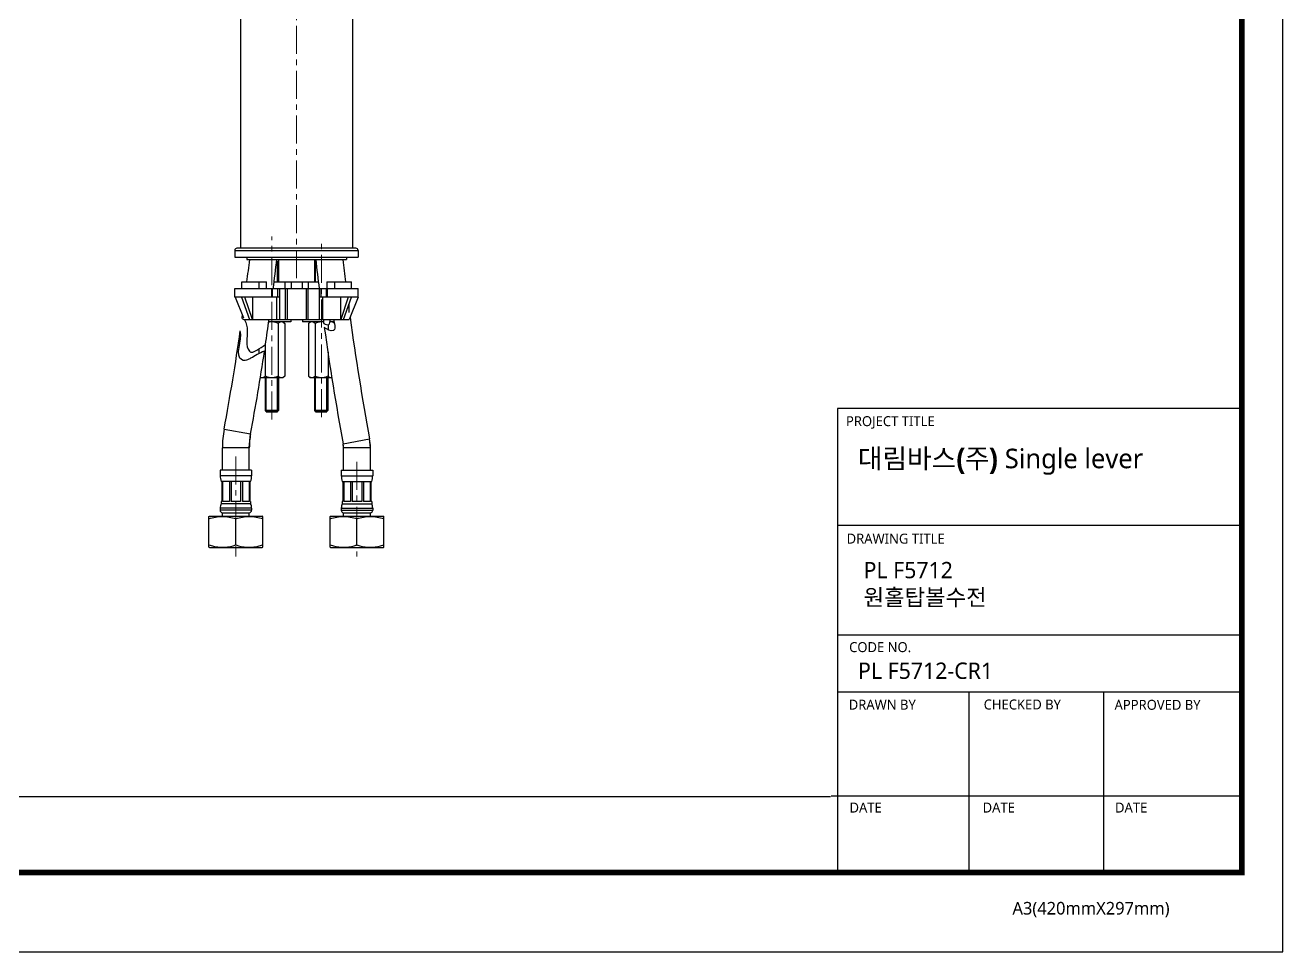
# Model space of a CAD drawing. Extents: x 0 to 1128, y 0 to 827.
# Drawn here: x 568 to 1128, y 0 to 413 of the extents above; entities that cross this region are included whole.
import ezdxf

# ---------------------------------------------------------------- set-up
doc = ezdxf.new("R2010")
doc.units = 0
doc.header["$LTSCALE"] = 10
doc.header["$MEASUREMENT"] = 0
doc.linetypes.add('CENTER', pattern=[2, 1.25, -0.25, 0.25, -0.25])
doc.layers.get('0').update_dxf_attribs({"linetype": 'CONTINUOUS'})
doc.layers.add('BODY', color=7, linetype='CONTINUOUS')
doc.layers.add('DEF_LAYER_ASSEM_MEMBER', color=7, linetype='CONTINUOUS')
doc.styles.add('Daelim Dimension', font='')
doc.styles.get('Daelim Dimension').set_extended_font_data('NanumGothic')

msp = doc.modelspace()

# ---------------------------------------------------------------- linework, layer by layer
at = {"color": 5, "ltscale": 40}
for p, q in [((1110.15, 242.36), (929.8, 242.36)), ((1110.15, 190.24), (929.8, 190.24)), ((1110.15, 190.24), (929.8, 190.24)), ((1110.15, 141.2), (929.8, 141.2)), ((1110.15, 141.2), (929.8, 141.2)), ((1110.15, 115.91), (929.8, 115.91)), ((1110.15, 115.91), (929.8, 115.91)), ((988.38, 115.91), (988.38, 35.4)), ((1048.5, 115.91), (1048.5, 35.4)), ((1110.15, 69.4), (926.95, 69.4)), ((1110.15, 69.4), (931.21, 69.4)), ((1110.15, 35.4), (955.59, 35.4))]:
    msp.add_line(p, q, dxfattribs=at)
at = {"color": 5, "ltscale": 0.5}
msp.add_line((929.8, 242.36), (929.8, 34.31), dxfattribs=at)
at = {"color": 5}
msp.add_line((18.14, 69.28), (926.74, 69.28), dxfattribs=at)
at = {"ltscale": 0.5}
msp.add_lwpolyline([(0, 0), (1128.4, 0), (1128.4, 826.8), (0, 826.8)], close=True, dxfattribs=at)
at = {"color": 5, "linetype": 'ByBlock', "lineweight": 200, "const_width": 2.6}
msp.add_lwpolyline([(18.14, 35.4), (1110.14, 35.4), (1110.14, 807.6), (18.14, 807.6)], close=True, dxfattribs=at)
at = {"layer": 'BODY', "color": 1, "linetype": 'CENTER', "lineweight": 5}
for p, q in [((688.59, 300.56), (688.59, 625.27)), ((677.59, 237.46), (677.59, 319.05)), ((699.79, 238.47), (699.79, 315.83)), ((661.59, 221.02), (661.59, 176.36)), ((715.59, 218.58), (715.59, 176.36))]:
    msp.add_line(p, q, dxfattribs=at)
at = {"layer": 'DEF_LAYER_ASSEM_MEMBER', "color": 7, "linetype": 'Continuous'}
for p, q in [((663.59, 468.86), (663.59, 313.86)), ((713.59, 468.86), (713.59, 313.86)), ((661.09, 312.86), (661.09, 309.86)), ((661.09, 309.86), (716.09, 309.86)), ((715.09, 313.86), (662.09, 313.86)), ((666.44, 309.86), (666.44, 308.86)), ((666.44, 308.86), (710.94, 308.86)), ((680.59, 308.86), (680.59, 298.86)), ((696.59, 308.86), (696.59, 298.86)), ((710.94, 309.86), (710.94, 308.86)), ((716.09, 312.86), (716.09, 309.86)), ((680.59, 307.86), (679.62, 307.86)), ((697.46, 307.86), (696.59, 307.86)), ((664.19, 298.86), (675.19, 298.86)), ((664.19, 295.86), (664.19, 298.86)), ((675.19, 295.86), (675.19, 298.86)), ((678.45, 298.86), (698.54, 298.86)), ((683.59, 295.86), (683.59, 298.86)), ((693.79, 298.86), (693.79, 295.86)), ((702.19, 298.86), (713.19, 298.86)), ((702.19, 298.86), (702.19, 295.86)), ((713.19, 295.86), (713.19, 298.86)), ((661.19, 295.86), (716.19, 295.86)), ((661.19, 292.06), (661.19, 295.86)), ((664.16, 292.06), (661.19, 292.06)), ((661.23, 292.06), (664.94, 282.77)), ((664.16, 292.05), (667.74, 282.06)), ((681.15, 292.06), (664.18, 292.06)), ((668.99, 282.06), (665.64, 292.06)), ((668.99, 292.06), (668.99, 282.06)), ((681.15, 282.06), (681.15, 295.86)), ((683.69, 282.06), (683.69, 295.86)), ((693.69, 295.86), (693.69, 282.06)), ((698.69, 295.86), (698.69, 282.06)), ((711.72, 292.06), (698.69, 292.06)), ((708.39, 282.06), (708.39, 292.06)), ((711.72, 292.05), (708.39, 282.06)), ((709.64, 282.06), (713.2, 292.06)), ((716.15, 292.06), (711.74, 292.06)), ((716.15, 292.06), (712.16, 282.06)), ((716.19, 292.06), (716.15, 292.06)), ((716.19, 292.06), (716.19, 295.86)), ((712.16, 285.18), (712.16, 289.12)), ((665.22, 282.06), (712.16, 282.06)), ((686.09, 281.06), (676.13, 281.06)), ((682.59, 281.06), (683.36, 280.28)), ((686.09, 282.06), (686.09, 281.06)), ((691.29, 282.06), (691.29, 281.06)), ((700.69, 281.06), (691.29, 281.06)), ((694.79, 281.06), (694.02, 280.28)), ((705.33, 281.06), (703.53, 281.06)), ((704.79, 281.06), (705.4, 280.44)), ((680.48, 280.28), (680.48, 256.83)), ((683.36, 280.28), (683.36, 256.83)), ((694.02, 280.28), (694.02, 256.83)), ((696.9, 280.28), (696.9, 256.83)), ((702.68, 279.71), (702.68, 277.71)), ((674.7, 270.83), (674.7, 256.83)), ((671.82, 268.94), (671.82, 266.79)), ((702.68, 267.56), (702.68, 256.83)), ((672.48, 256.17), (672.59, 256.06)), ((682.59, 256.06), (672.59, 256.06)), ((674.59, 256.06), (674.59, 241.46)), ((680.59, 256.06), (680.59, 241.46)), ((683.36, 256.83), (682.59, 256.06)), ((694.02, 256.83), (694.79, 256.06)), ((704.41, 256.06), (694.79, 256.06)), ((696.59, 256.06), (696.59, 241.46)), ((702.59, 256.06), (702.59, 241.46)), ((680.59, 241.46), (674.59, 241.46)), ((675.19, 240.86), (674.59, 241.46)), ((679.99, 240.86), (680.59, 241.46)), ((702.59, 241.46), (696.59, 241.46)), ((697.19, 240.86), (696.59, 241.46)), ((701.99, 240.86), (702.59, 241.46)), ((675.09, 240.96), (680.09, 240.96)), ((679.99, 240.86), (675.19, 240.86)), ((697.09, 240.96), (702.09, 240.96)), ((701.99, 240.86), (697.19, 240.86)), ((667.59, 224.86), (668.16, 231.05)), ((655.59, 214.86), (655.59, 224.86)), ((667.59, 214.86), (667.59, 224.86)), ((709.59, 224.86), (709.43, 226.65)), ((709.59, 214.86), (709.59, 224.86)), ((721.59, 224.86), (721.23, 228.83)), ((721.59, 214.86), (721.59, 224.86)), ((668.59, 214.86), (654.59, 214.86)), ((654.59, 214.86), (654.59, 212.36)), ((668.59, 214.86), (668.59, 212.36)), ((708.59, 214.86), (722.59, 214.86)), ((708.59, 214.86), (708.59, 212.36)), ((722.59, 214.86), (722.59, 212.36)), ((668.19, 209.86), (654.99, 209.86)), ((655.34, 209.86), (655.34, 200.86)), ((655.67, 209.86), (655.67, 200.86)), ((658.68, 209.86), (658.68, 200.86)), ((659.47, 209.86), (659.47, 200.86)), ((663.71, 209.86), (663.71, 200.86)), ((664.52, 209.86), (664.52, 200.86)), ((667.51, 209.86), (667.51, 200.86)), ((667.84, 209.86), (667.84, 200.86)), ((708.99, 209.86), (722.19, 209.86)), ((709.34, 209.86), (709.34, 200.86)), ((709.67, 209.86), (709.67, 200.86)), ((712.67, 209.86), (712.67, 200.86)), ((713.47, 209.86), (713.47, 200.86)), ((717.71, 209.86), (717.71, 200.86)), ((718.5, 209.86), (718.5, 200.86)), ((721.51, 209.86), (721.51, 200.86)), ((721.84, 209.86), (721.84, 200.86)), ((654.59, 197.9), (654.59, 197.06)), ((655.34, 200.86), (654.99, 200.86)), ((654.99, 200.86), (654.99, 199.86)), ((668.19, 199.86), (654.99, 199.86)), ((658.68, 200.86), (655.67, 200.86)), ((663.71, 200.86), (659.47, 200.86)), ((667.51, 200.86), (664.52, 200.86)), ((668.19, 200.86), (667.84, 200.86)), ((668.19, 200.86), (668.19, 199.86)), ((668.59, 197.9), (668.59, 197.06)), ((708.59, 197.9), (708.59, 197.06)), ((709.34, 200.86), (708.99, 200.86)), ((708.99, 200.86), (708.99, 199.86)), ((708.99, 199.86), (722.19, 199.86)), ((712.67, 200.86), (709.67, 200.86)), ((717.71, 200.86), (713.47, 200.86)), ((721.51, 200.86), (718.5, 200.86)), ((722.19, 200.86), (721.84, 200.86)), ((722.19, 200.86), (722.19, 199.86)), ((722.59, 197.9), (722.59, 197.06)), ((649.59, 194.23), (649.81, 194.36)), ((649.59, 180.49), (649.59, 194.23)), ((649.82, 194.36), (673.37, 194.36)), ((655.59, 195.86), (667.59, 195.86)), ((655.59, 194.36), (655.59, 195.86)), ((661.59, 181.56), (661.59, 193.16)), ((667.59, 194.36), (667.59, 195.86)), ((673.59, 194.23), (673.37, 194.36)), ((673.59, 180.49), (673.59, 194.23)), ((703.59, 194.23), (703.81, 194.36)), ((703.59, 180.49), (703.59, 194.23)), ((703.82, 194.36), (727.37, 194.36)), ((709.59, 195.86), (721.59, 195.86)), ((709.59, 194.36), (709.59, 195.86)), ((715.59, 181.56), (715.59, 193.16)), ((721.59, 194.36), (721.59, 195.86)), ((727.59, 194.23), (727.37, 194.36)), ((727.59, 180.49), (727.59, 194.23)), ((649.81, 180.36), (649.59, 180.49)), ((649.82, 180.36), (673.37, 180.36)), ((673.37, 180.36), (673.59, 180.49)), ((703.81, 180.36), (703.59, 180.49)), ((703.82, 180.36), (727.37, 180.36)), ((727.37, 180.36), (727.59, 180.49))]:
    msp.add_line(p, q, dxfattribs=at)
at = {"layer": 'DEF_LAYER_ASSEM_MEMBER', "color": 9, "linetype": 'Continuous'}
for p, q in [((661.09, 312.86), (716.09, 312.86)), ((671.81, 298.86), (671.81, 295.86)), ((686.26, 298.86), (686.26, 295.86)), ((691.12, 298.86), (691.12, 295.86)), ((705.57, 298.86), (705.57, 295.86)), ((677.52, 295.86), (677.52, 292.06)), ((677.93, 292.06), (677.93, 295.86)), ((679.77, 292.06), (679.77, 282.06)), ((680.15, 295.86), (680.15, 292.06)), ((684.48, 295.86), (684.48, 282.06)), ((692.9, 295.86), (692.9, 282.06)), ((699.69, 292.06), (699.69, 295.86)), ((700.18, 292.06), (700.18, 282.06)), ((701.85, 295.86), (701.85, 292.06)), ((702.35, 295.86), (702.35, 292.06)), ((656.36, 233.23), (668.16, 231.05)), ((667.59, 224.86), (655.59, 224.86)), ((709.43, 226.65), (721.23, 228.83)), ((721.59, 224.86), (709.59, 224.86)), ((668.59, 212.36), (654.59, 212.36)), ((708.59, 212.36), (722.59, 212.36)), ((668.59, 197.9), (654.59, 197.9)), ((668.59, 197.06), (654.59, 197.06)), ((708.59, 197.9), (722.59, 197.9)), ((708.59, 197.06), (722.59, 197.06))]:
    msp.add_line(p, q, dxfattribs=at)
at = {"layer": 'DEF_LAYER_ASSEM_MEMBER', "color": 2, "linetype": 'Continuous'}
for p, q in [((680.09, 298.86), (680.09, 307.86)), ((697.09, 298.86), (697.09, 307.86)), ((675.09, 240.96), (675.09, 256.06)), ((680.09, 240.96), (680.09, 256.06)), ((697.09, 240.96), (697.09, 256.06)), ((702.09, 240.96), (702.09, 256.06))]:
    msp.add_line(p, q, dxfattribs=at)
at = {"layer": 'DEF_LAYER_ASSEM_MEMBER', "color": 7, "linetype": 'Continuous'}
for centre, radius, start, end in [((662.09, 312.86), 1, 90, 180), ((-481.83, 443.36), 1157.42, 352.82706, 353.32582), ((-481.83, 443.36), 1169.42, 352.75191, 353.39505), ((1883.26, 443.36), 1193.67, 186.47055, 187.09785), ((1883.26, 443.36), 1181.67, 186.53724, 187.02513), ((715.09, 312.86), 1, 0, 90), ((664.83, 289.84), 2.31, 106.3738, 106.8098), ((712.67, 288.26), 3.91, 103.7224, 104.03), ((-481.83, 443.36), 1157.42, 352.0131, 352.07698), ((663.67, 280.32), 2.32, 48.1757, 52.3194), ((-481.83, 443.36), 1169.42, 351.51905, 352.07082), ((1883.26, 443.36), 1193.67, 187.7663, 187.84843), ((1883.26, 443.36), 1181.67, 187.79841, 190.45978), ((-481.83, 443.36), 1157.42, 349.54022, 351.73896), ((1883.26, 443.36), 1193.67, 187.93986, 190.45978), ((-481.83, 443.36), 1169.42, 349.54022, 351.37394), ((701.73, 224.86), 46.14, 169.5402, 180), ((701.73, 224.86), 34.14, 169.5402, 180), ((699.7, 224.86), 9.89, 0, 10.4598), ((699.7, 224.86), 21.89, 0, 10.4598), ((662.59, 212.36), 8, 180, 198.1949), ((660.59, 212.36), 8, 341.8051, 0), ((716.59, 212.36), 8, 180, 198.1949), ((714.59, 212.36), 8, 341.8051, 0), ((659.59, 197.9), 5, 156.9261, 180), ((655.79, 197.06), 1.2, 180, 260.6699), ((667.39, 197.06), 1.2, 279.3301, 0), ((663.59, 197.9), 5, 0, 23.0739), ((713.59, 197.9), 5, 156.9261, 180), ((709.79, 197.06), 1.2, 180, 260.6699), ((721.39, 197.06), 1.2, 279.3301, 0), ((717.59, 197.9), 5, 0, 23.0739)]:
    msp.add_arc(centre, radius, start, end, dxfattribs=at)
for points, start_tangent, end_tangent in [([(664.36, 282.54), (665.09, 282.16)], (0.949163, -0.314784), (0.791471, -0.611206)), ([(665.22, 282.05), (665.55, 281.68), (666.64, 277.21)], (0.745254, -0.666781), (0.062816, -0.998025)), ([(677.59, 281.06), (676.09, 280.84)], (-1, 0), (-0.961102, -0.276192)), ([(680.48, 280.28), (679.08, 280.84), (677.59, 281.06)], (-0.894427, 0.447214), (-1, 0)), ([(681.92, 281.06), (681.55, 281), (681.18, 280.84), (680.82, 280.59), (680.48, 280.28)], (-1, 0), (-0.707107, -0.707107)), ([(683.36, 280.28), (683.02, 280.59), (682.66, 280.84), (682.3, 281), (681.92, 281.06)], (-0.707107, 0.707107), (-1, 0)), ([(695.46, 281.06), (695.08, 281), (694.72, 280.84), (694.36, 280.59), (694.02, 280.28)], (-1, 0), (-0.707107, -0.707107)), ([(696.9, 280.28), (696.56, 280.59), (696.2, 280.84), (695.84, 281), (695.46, 281.06)], (-0.707107, 0.707107), (-1, 0)), ([(699.79, 281.06), (698.3, 280.84), (696.9, 280.28)], (-1, 0), (-0.894427, -0.447214)), ([(700.7, 280.98), (699.79, 281.06)], (-0.984485, 0.175467), (-1, 0)), ([(700.77, 280.36), (703.09, 279.84), (703.56, 282.06)], (0.889528, -0.456881), (-0.025421, 0.999677)), ([(704.12, 281.06), (703.97, 281.05), (703.52, 280.92)], (-1, 0), (-0.90592, -0.423448)), ([(705.41, 280.43), (704.78, 280.89), (704.45, 281.01), (704.12, 281.06)], (-0.736881, 0.676022), (-1, 0)), ([(705.2, 282.06), (705.18, 277.24), (705.02, 277.14)], (0.116155, -0.993231), (-0.92692, -0.375259)), ([(665.22, 263.75), (664.48, 263.96), (663.58, 277.06)], (-0.999986, 0.005229), (-0.290169, 0.956976)), ([(666.64, 277.21), (667.64, 267.92)], (0.062816, -0.998025), (0.642217, -0.766523)), ([(705.02, 277.14), (701.03, 278.47)], (-0.92692, -0.375259), (-0.911276, 0.411795)), ([(670.88, 268.36), (674.8, 270.89)], (0.867147, 0.498053), (0.843807, 0.536647)), ([(667.34, 264.39), (665.22, 263.75)], (-0.905289, -0.424797), (-0.999986, 0.005229)), ([(668.19, 264.81), (667.34, 264.39)], (-0.885808, -0.464053), (-0.905289, -0.424797)), ([(667.64, 267.92), (667.93, 267.66), (668.58, 267.5)], (0.642217, -0.766523), (0.999913, 0.013187)), ([(671.15, 266.44), (668.19, 264.81)], (-0.878978, -0.476862), (-0.885808, -0.464053)), ([(668.58, 267.5), (670.88, 268.36)], (0.999913, 0.013187), (0.867147, 0.498053)), ([(674.36, 267.96), (671.15, 266.44)], (-0.936755, -0.349985), (-0.878978, -0.476862)), ([(672.67, 256.19), (672.5, 256.29)], (-0.908739, 0.417364), (-0.863106, 0.505023)), ([(673.26, 256.06), (673.11, 256.07), (672.67, 256.19)], (-1, 0), (-0.908739, 0.417364)), ([(674.7, 256.83), (674.36, 256.52), (674, 256.27), (673.64, 256.11), (673.26, 256.06)], (-0.707107, -0.707107), (-1, 0)), ([(677.59, 256.06), (676.1, 256.27), (674.7, 256.83)], (-1, 0), (-0.894427, 0.447214)), ([(680.48, 256.83), (679.08, 256.27), (677.59, 256.06)], (-0.894427, -0.447214), (-1, 0)), ([(681.92, 256.06), (681.55, 256.11), (681.18, 256.27), (680.82, 256.52), (680.48, 256.83)], (-1, 0), (-0.707107, 0.707107)), ([(683.36, 256.83), (683.02, 256.52), (682.66, 256.27), (682.3, 256.11), (681.92, 256.06)], (-0.707107, -0.707107), (-1, 0)), ([(694.87, 256.19), (694.65, 256.31), (694.02, 256.83)], (-0.908739, 0.417364), (-0.707107, 0.707107)), ([(695.46, 256.06), (695.31, 256.07), (694.87, 256.19)], (-1, 0), (-0.908739, 0.417364)), ([(696.9, 256.83), (696.56, 256.52), (696.2, 256.27), (695.84, 256.11), (695.46, 256.06)], (-0.707107, -0.707107), (-1, 0)), ([(699.79, 256.06), (698.3, 256.27), (696.9, 256.83)], (-1, 0), (-0.894427, 0.447214)), ([(702.68, 256.83), (701.28, 256.27), (699.79, 256.06)], (-0.894427, -0.447214), (-1, 0)), ([(704.12, 256.06), (703.75, 256.11), (703.38, 256.27), (703.02, 256.52), (702.68, 256.83)], (-1, 0), (-0.707107, 0.707107)), ([(704.4, 256.09), (704.12, 256.06)], (-0.975535, -0.219845), (-1, 0)), ([(649.59, 193.16), (652.56, 193.94), (655.59, 194.23), (658.62, 193.94), (661.59, 193.16)], (0.948678, 0.316242), (0.948722, -0.316112)), ([(661.59, 193.16), (664.56, 193.94), (667.59, 194.23), (670.62, 193.94), (673.59, 193.16)], (0.948722, 0.316112), (0.948678, -0.316242)), ([(703.59, 193.16), (706.56, 193.94), (709.59, 194.23), (712.62, 193.94), (715.59, 193.16)], (0.948678, 0.316242), (0.948722, -0.316112)), ([(715.59, 193.16), (718.56, 193.94), (721.59, 194.23), (724.62, 193.94), (727.59, 193.16)], (0.948722, 0.316112), (0.948678, -0.316242)), ([(649.59, 181.56), (651.66, 180.97)], (0.948678, -0.316242), (0.973275, -0.229644)), ([(651.66, 180.97), (654.14, 180.55), (656.65, 180.52), (661.59, 181.56)], (0.973275, -0.229644), (0.948722, 0.316112)), ([(661.59, 181.56), (666.53, 180.52), (669.04, 180.55), (671.53, 180.97)], (0.948722, -0.316112), (0.973262, 0.229699)), ([(671.53, 180.97), (673.59, 181.56)], (0.973262, 0.229699), (0.948678, 0.316242)), ([(703.59, 181.56), (705.66, 180.97)], (0.948678, -0.316242), (0.973275, -0.229644)), ([(705.66, 180.97), (708.14, 180.55), (710.65, 180.52), (715.59, 181.56)], (0.973275, -0.229644), (0.948722, 0.316112)), ([(715.59, 181.56), (720.53, 180.52), (723.04, 180.55), (725.53, 180.97)], (0.948722, -0.316112), (0.973262, 0.229699)), ([(725.53, 180.97), (727.59, 181.56)], (0.973262, 0.229699), (0.948678, 0.316242))]:
    msp.add_spline(points, degree=3, dxfattribs=dict(at, start_tangent=start_tangent, end_tangent=end_tangent))

# ---------------------------------------------------------------- texts
at = {"color": 5, "ltscale": 40, "style": 'Daelim Dimension'}
for s, height, p in [('PROJECT TITLE', 4.453, (933.62, 234.51)), ('DRAWING TITLE', 4.453, (933.91, 182.11)), ('CODE NO.', 4.453, (935.02, 133.71)), ('DRAWN BY', 4.453, (934.85, 108.04)), ('CHECKED BY', 4.453, (995.01, 108.12)), ('APPROVED BY', 4.453, (1053.36, 107.97)), ('DATE', 4.453, (935.2, 62.14)), ('DATE', 4.453, (994.54, 62.14)), ('DATE', 4.453, (1053.57, 62.14)), ('A3(420mmX297mm)', 5.6201, (1007.85, 16.66))]:
    msp.add_text(s, height=height, dxfattribs=at).set_placement(p)
at = {"attachment_point": 1, "style": 'Daelim Dimension'}
for s, insert, char_height, width in [('{\\fPretendard Variable SemiBold|b0|i0|c129|p2;\\C7;대림바스(주)} Single lever', (938.92, 224.46), 8.7291, 140.2959), (' PL F5712\\P 원홀탑볼수전 ', (939, 173.94), 7.287, 122.6352), ('PL F5712-CR1', (939, 129.06), 7.2871, 122.6352)]:
    msp.add_mtext(s, dxfattribs=dict(at, insert=insert, char_height=char_height, width=width))

doc.saveas('drawing.dxf')
